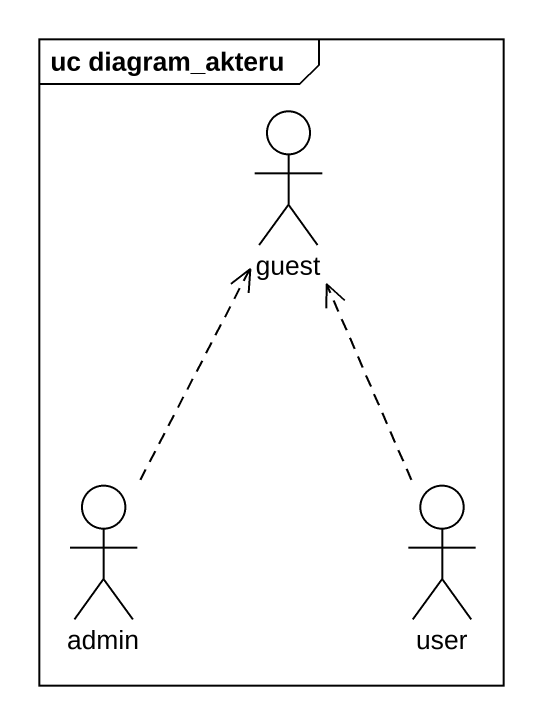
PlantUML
@startuml
mainframe uc diagram_akteru
actor guest
actor admin
actor user
admin .up.> guest
user .up.> guest
@enduml
